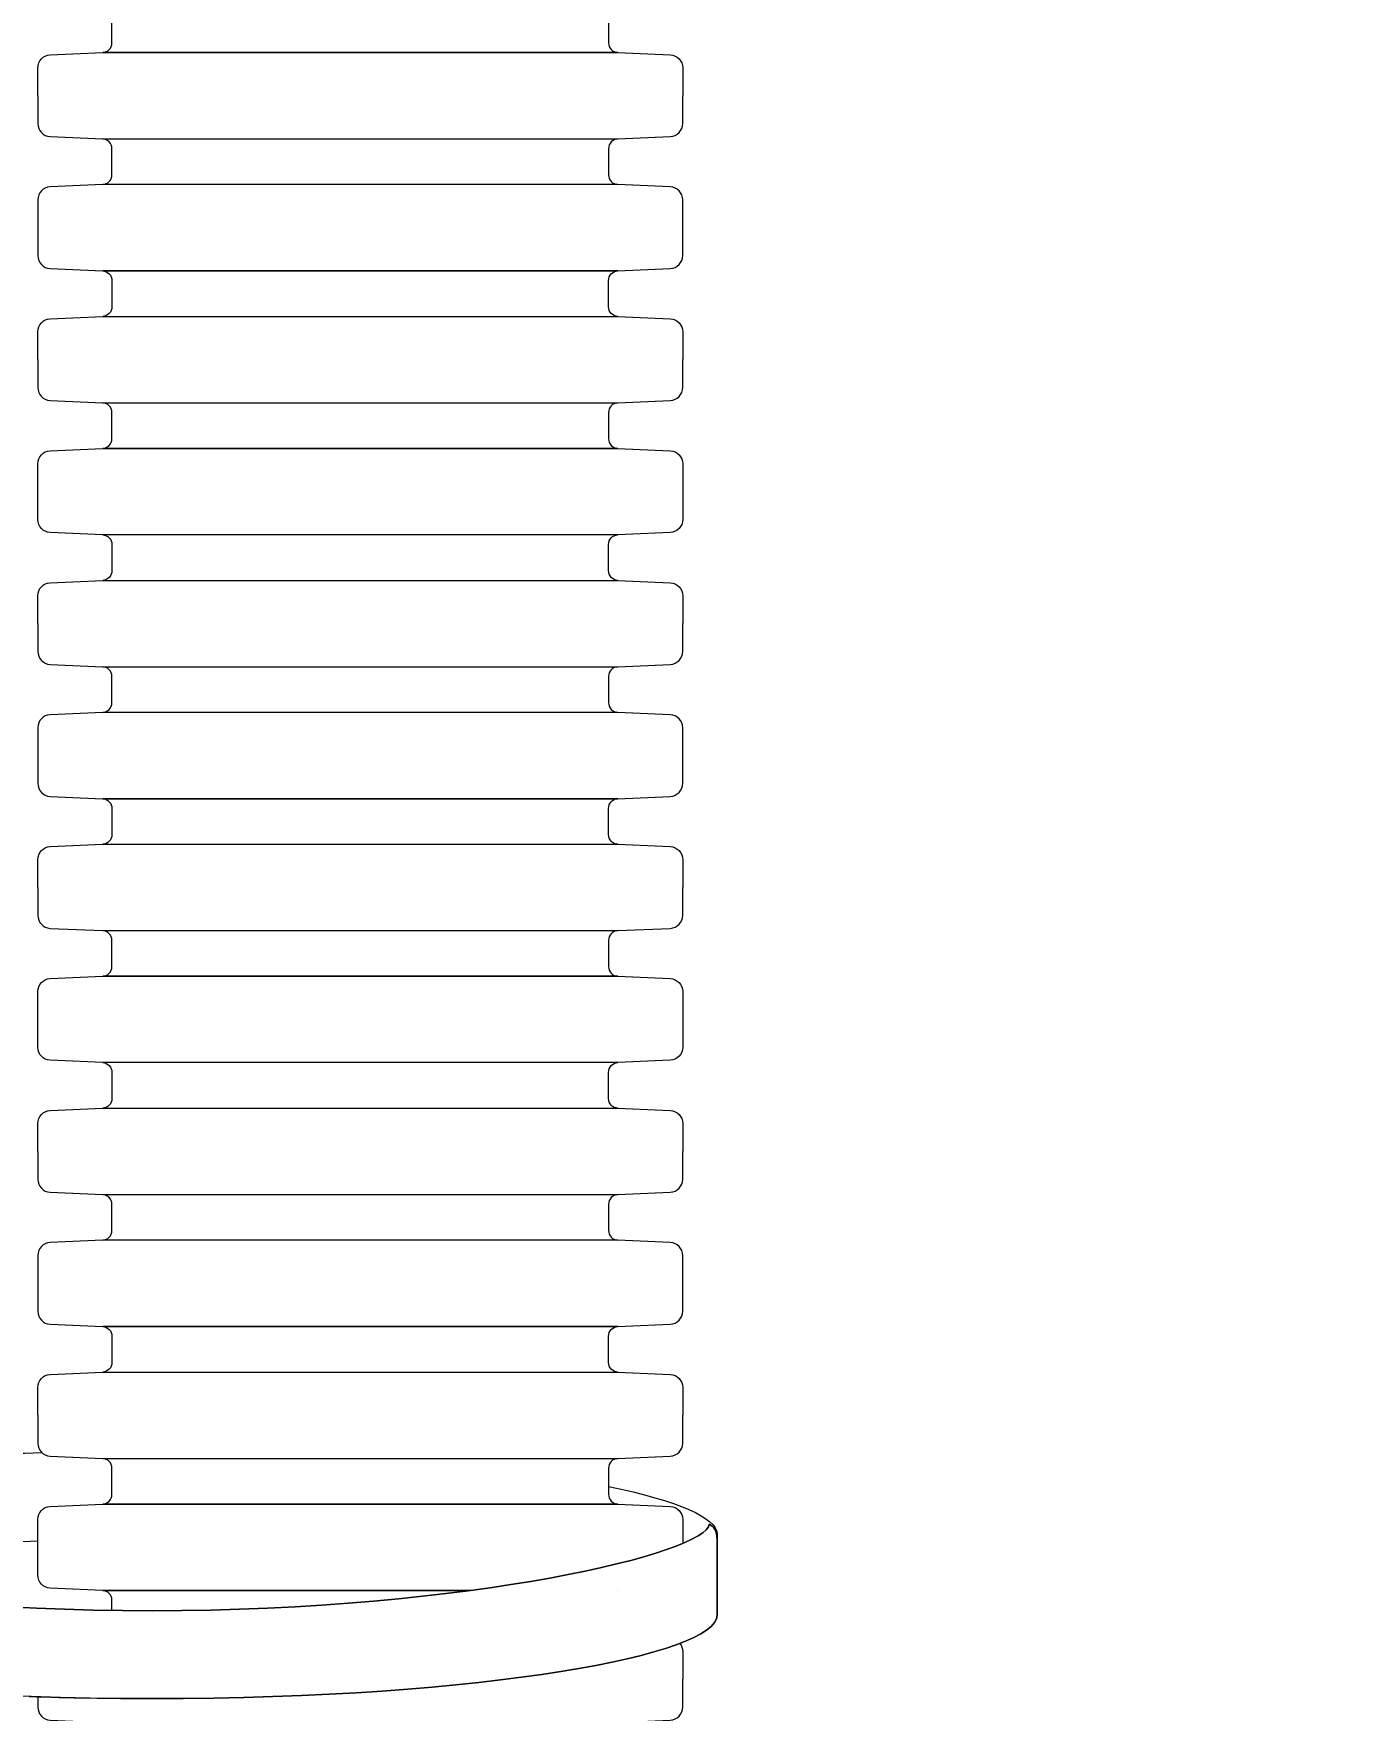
# Model space of a CAD drawing. Header units: millimetres. Extents: x -352922 to 707789, y -273589 to 355472.
# Drawn here: x 520315 to 523601, y -166498 to -162361 of the extents above; entities that cross this region are included whole.
import ezdxf

# ---------------------------------------------------------------- set-up
doc = ezdxf.new("R2010")
doc.units = ezdxf.units.MM
doc.header["$LTSCALE"] = 0.5
doc.layers.get('0').update_dxf_attribs({"lineweight": 18})
doc.layers.get('Defpoints').update_dxf_attribs({"color": 4, "lineweight": 140})
doc.styles.add('BDG_T_R', font='GOST Common.ttf')
doc.styles.add('ISOCPEUR', font='isocpeui.ttf', dxfattribs={"height": 250})
doc.dimstyles.new('BDG_D_1-1', dxfattribs={"dimtxt": 2.5, "dimasz": 2, "dimexe": 1, "dimexo": 0.5, "dimgap": 0.5, "dimtad": 1, "dimdec": 4, "dimdsep": 46, "dimtxsty": 'BDG_T_R', "dimblk": 'ARCHTICK', "dimcen": 0, "dimclrd": 256, "dimclre": 256, "dimclrt": 256, "dimadec": 4, "dimazin": 2, "dimtfac": 1, "dimtdec": 4, "dimtofl": 0, "dimtmove": 1, "dimatfit": 3, "dimfxl": 1, "dimtolj": 1, "dimtzin": 0, "dimlwd": -1, "dimlwe": -1, "dimarcsym": 0})

# ---------------------------------------------------------------- blocks, each defined once
blk = doc.blocks.new('_ArchTick')
at = {"color": 0, "linetype": 'ByBlock', "const_width": 0.15}
blk.add_lwpolyline([(-0.5, -0.5), (0.5, 0.5)], dxfattribs=at)
blk = doc.blocks.new('*D1003')
at = {"transparency": 16777216}
for p, q in [((528780.7, -154647.3), (530707.2, -154647.3)), ((530706.2, -154647.3), (530706.2, -168836.2)), ((519236.7, -168836.2), (530707.2, -168836.2))]:
    blk.add_line(p, q, dxfattribs=at)
at = {"layer": 'Defpoints', "color": 0, "transparency": 16777216}
for p in [(528780.2, -154647.3), (519236.2, -168836.2), (530706.2, -168836.2)]:
    blk.add_point(p, dxfattribs=at)
at = {"transparency": 16777216, "xscale": 200, "yscale": 200, "zscale": 200}
for p, rotation in [((530706.2, -154647.3), 90), ((530706.2, -168836.2), 270)]:
    blk.add_blockref('_ArchTick', p, dxfattribs=dict(at, rotation=rotation))
at = {"transparency": 16777216, "insert": (530531.1, -162041.8), "char_height": 250, "attachment_point": 5, "rotation": 90, "style": 'ISOCPEUR'}
blk.add_mtext('\\A1;Не более 1000 мм', dxfattribs=at)

msp = doc.modelspace()

# ---------------------------------------------------------------- linework, layer by layer
at = {"transparency": 33554687}
for points, knots in [([(521237.75012, -162295.51691), (521512.12883, -162295.51691), (521756.47032, -162295.51691), (521756.47032, -162295.51691), (521743.7084, -162296.08105), (521733.64872, -162306.73501), (521733.64872, -162319.67995), (521733.64872, -162319.67995), (521733.64872, -162383.87069), (521733.64872, -162383.87069), (521733.64872, -162396.81995), (521743.7084, -162407.4739), (521756.47032, -162408.03804), (521756.47032, -162408.03804), (520485.92557, -162408.03804), (520485.92557, -162408.03804), (520498.68749, -162407.4739), (520508.74717, -162396.81995), (520508.74717, -162383.87069), (520508.74717, -162383.87069), (520508.74717, -162319.67995), (520508.74717, -162319.67995), (520508.74717, -162319.12836), (520508.72891, -162318.58093), (520508.69295, -162318.03826)], [0.57018320443, 0.57018320443, 0.57018320443, 0.57018320443, 0.625, 0.625, 0.625, 0.75, 0.75, 0.75, 0.875, 0.875, 0.875, 1, 1, 1, 1.125, 1.125, 1.125, 1.25, 1.25, 1.25, 1.375, 1.375, 1.375, 1.38032631949, 1.38032631949, 1.38032631949, 1.38032631949]), ([(520325.80614, -162514.55608), (520325.80614, -162514.55608), (520325.80614, -162445.99438), (520325.80614, -162445.99438), (520325.80614, -162428.73014), (520339.21833, -162414.52774), (520356.23279, -162413.77843), (520356.23279, -162413.77843), (520485.92557, -162408.03804), (520485.92557, -162408.03804), (521756.47032, -162408.03804), (521756.47032, -162408.03804), (521886.16094, -162413.77843), (521886.16094, -162413.77843), (521903.17756, -162414.52774), (521916.58975, -162428.73014), (521916.58975, -162445.99438), (521916.58975, -162445.99438), (521916.58975, -162514.55608), (521916.58975, -162514.55608)], [0, 0, 0, 0, 0.1428571429, 0.1428571429, 0.1428571429, 0.2857142857, 0.2857142857, 0.2857142857, 0.4285714286, 0.4285714286, 0.5714285714, 0.5714285714, 0.7142857143, 0.7142857143, 0.7142857143, 0.8571428571, 0.8571428571, 0.8571428571, 1, 1, 1, 1]), ([(520325.80614, -162514.55608), (520325.80614, -162514.55608), (520325.80614, -162583.11779), (520325.80614, -162583.11779), (520325.80614, -162600.38203), (520339.21833, -162614.58443), (520356.23279, -162615.33805), (520356.23279, -162615.33805), (520485.92557, -162621.07413), (520485.92557, -162621.07413), (521756.47032, -162621.07413), (521756.47032, -162621.07413), (521886.16094, -162615.33805), (521886.16094, -162615.33805), (521903.17756, -162614.58443), (521916.58975, -162600.38203), (521916.58975, -162583.1221), (521916.58975, -162583.1221), (521916.58975, -162583.11779), (521916.58975, -162583.11779), (521916.58975, -162514.55608), (521916.58975, -162514.55608)], [0, 0, 0, 0, 0.125, 0.125, 0.125, 0.25, 0.25, 0.25, 0.375, 0.375, 0.5, 0.5, 0.625, 0.625, 0.625, 0.75, 0.75, 0.75, 0.875, 0.875, 1, 1, 1, 1]), ([(521756.47032, -162621.07413), (521756.47032, -162621.07413), (520485.92557, -162621.07413), (520485.92557, -162621.07413), (520498.68749, -162621.63826), (520508.74717, -162632.29222), (520508.74717, -162645.24148), (520508.74717, -162645.24148), (520508.74717, -162709.43222), (520508.74717, -162709.43222), (520508.74717, -162722.38147), (520498.68749, -162733.03543), (520485.92557, -162733.59526), (520485.92557, -162733.59526), (521756.47032, -162733.59526), (521756.47032, -162733.59526), (521756.47032, -162733.59956), (521756.47032, -162733.59956), (521743.7084, -162733.03112), (521733.64872, -162722.38147), (521733.64872, -162709.43222), (521733.64872, -162709.43222), (521733.64872, -162645.24148), (521733.64872, -162645.24148), (521733.64872, -162632.29222), (521743.7084, -162621.63826), (521756.47032, -162621.07413)], [0, 0, 0, 0, 0.1111111111, 0.1111111111, 0.1111111111, 0.2222222222, 0.2222222222, 0.2222222222, 0.3333333333, 0.3333333333, 0.3333333333, 0.4444444444, 0.4444444444, 0.4444444444, 0.5555555556, 0.5555555556, 0.6666666667, 0.6666666667, 0.6666666667, 0.7777777778, 0.7777777778, 0.7777777778, 0.8888888889, 0.8888888889, 0.8888888889, 1, 1, 1, 1]), ([(521886.16094, -162940.89096), (521886.16094, -162940.89096), (521756.47032, -162946.63135), (521756.47032, -162946.63135), (520485.92557, -162946.63135), (520485.92557, -162946.63135), (520356.23279, -162940.89096), (520356.23279, -162940.89096), (520339.21833, -162940.13734), (520325.80829, -162925.93494), (520325.80829, -162908.67501), (520325.80829, -162908.67501), (520325.80614, -162908.67501), (520325.80614, -162908.67501), (520325.80614, -162771.5516), (520325.80614, -162771.5516), (520325.80614, -162754.28736), (520339.21833, -162740.08495), (520356.23279, -162739.33134), (520356.23279, -162739.33134), (520485.92557, -162733.59095), (520485.92557, -162733.59095), (521756.47032, -162733.59095), (521756.47032, -162733.59095), (521886.16094, -162739.33134), (521886.16094, -162739.33134), (521903.17756, -162740.08495), (521916.58975, -162754.28736), (521916.58975, -162771.54729), (521916.58975, -162771.54729), (521916.58975, -162771.5516), (521916.58975, -162771.5516), (521916.58975, -162908.67501), (521916.58975, -162908.67501), (521916.58975, -162925.93924), (521903.17756, -162940.13734), (521886.16094, -162940.89096)], [0, 0, 0, 0, 0.0714285714, 0.0714285714, 0.1428571429, 0.1428571429, 0.2142857143, 0.2142857143, 0.2142857143, 0.2857142857, 0.2857142857, 0.2857142857, 0.3571428571, 0.3571428571, 0.4285714286, 0.4285714286, 0.4285714286, 0.5, 0.5, 0.5, 0.5714285714, 0.5714285714, 0.6428571429, 0.6428571429, 0.7142857143, 0.7142857143, 0.7142857143, 0.7857142857, 0.7857142857, 0.7857142857, 0.8571428571, 0.8571428571, 0.9285714286, 0.9285714286, 0.9285714286, 1, 1, 1, 1]), ([(521756.47032, -163059.15247), (521756.47032, -163059.15247), (520485.92557, -163059.15247), (520485.92557, -163059.15247), (520498.68749, -163058.58834), (520508.74717, -163047.93438), (520508.74717, -163034.98943), (520508.74717, -163034.98943), (520508.74717, -162970.79869), (520508.74717, -162970.79869), (520508.74717, -162957.84944), (520498.68749, -162947.19548), (520485.92557, -162946.63565), (520485.92557, -162946.63565), (521756.47032, -162946.63565), (521756.47032, -162946.63565), (521756.47032, -162946.63135), (521756.47032, -162946.63135), (521743.7084, -162947.19979), (521733.64872, -162957.84944), (521733.64872, -162970.79869), (521733.64872, -162970.79869), (521733.64872, -163034.98943), (521733.64872, -163034.98943), (521733.64872, -163034.98513), (521733.64872, -163034.98513), (521733.64872, -163047.93438), (521743.7084, -163058.58834), (521756.47032, -163059.15247)], [0, 0, 0, 0, 0.1, 0.1, 0.1, 0.2, 0.2, 0.2, 0.3, 0.3, 0.3, 0.4, 0.4, 0.4, 0.5, 0.5, 0.6, 0.6, 0.6, 0.7, 0.7, 0.7, 0.8, 0.8, 0.9, 0.9, 0.9, 1, 1, 1, 1]), ([(520325.80614, -163165.67482), (520325.80614, -163165.67482), (520325.80614, -163097.11312), (520325.80614, -163097.11312), (520325.80614, -163079.84458), (520339.21833, -163065.64648), (520356.23279, -163064.89286), (520356.23279, -163064.89286), (520485.92557, -163059.15247), (520485.92557, -163059.15247), (521756.47032, -163059.15247), (521756.47032, -163059.15247), (521886.16094, -163064.89286), (521886.16094, -163064.89286), (521903.17756, -163065.64648), (521916.58975, -163079.84888), (521916.58975, -163097.10881), (521916.58975, -163097.10881), (521916.58975, -163097.11312), (521916.58975, -163097.11312), (521916.58975, -163165.67482), (521916.58975, -163165.67482)], [0, 0, 0, 0, 0.125, 0.125, 0.125, 0.25, 0.25, 0.25, 0.375, 0.375, 0.5, 0.5, 0.625, 0.625, 0.625, 0.75, 0.75, 0.75, 0.875, 0.875, 1, 1, 1, 1]), ([(520325.80614, -163165.67482), (520325.80614, -163165.67482), (520325.80614, -163234.23653), (520325.80614, -163234.23653), (520325.80614, -163251.50077), (520339.21833, -163265.69887), (520356.23279, -163266.45248), (520356.23279, -163266.45248), (520485.92557, -163272.19287), (520485.92557, -163272.19287), (521756.47032, -163272.19287), (521756.47032, -163272.19287), (521886.16094, -163266.45248), (521886.16094, -163266.45248), (521903.17756, -163265.69887), (521916.58975, -163251.49646), (521916.58975, -163234.23653), (521916.58975, -163234.23653), (521916.58975, -163165.67482), (521916.58975, -163165.67482)], [0, 0, 0, 0, 0.1428571429, 0.1428571429, 0.1428571429, 0.2857142857, 0.2857142857, 0.2857142857, 0.4285714286, 0.4285714286, 0.5714285714, 0.5714285714, 0.7142857143, 0.7142857143, 0.7142857143, 0.8571428571, 0.8571428571, 0.8571428571, 1, 1, 1, 1]), ([(521756.47032, -163272.19287), (521756.47032, -163272.19287), (520485.92557, -163272.19287), (520485.92557, -163272.19287), (520498.68749, -163272.75701), (520508.74717, -163283.41096), (520508.74717, -163296.35591), (520508.74717, -163296.35591), (520508.74717, -163360.55096), (520508.74717, -163360.55096), (520508.74717, -163373.4959), (520498.68749, -163384.14986), (520485.92557, -163384.714), (520485.92557, -163384.714), (521756.47032, -163384.714), (521756.47032, -163384.714), (521743.7084, -163384.14986), (521733.64872, -163373.4959), (521733.64872, -163360.55096), (521733.64872, -163360.55096), (521733.64872, -163296.35591), (521733.64872, -163296.35591), (521733.64872, -163296.36022), (521733.64872, -163296.36022), (521733.64872, -163283.41096), (521743.7084, -163272.75701), (521756.47032, -163272.19287)], [0, 0, 0, 0, 0.1111111111, 0.1111111111, 0.1111111111, 0.2222222222, 0.2222222222, 0.2222222222, 0.3333333333, 0.3333333333, 0.3333333333, 0.4444444444, 0.4444444444, 0.4444444444, 0.5555555556, 0.5555555556, 0.5555555556, 0.6666666667, 0.6666666667, 0.6666666667, 0.7777777778, 0.7777777778, 0.8888888889, 0.8888888889, 0.8888888889, 1, 1, 1, 1]), ([(521886.16094, -163592.0097), (521886.16094, -163592.0097), (521756.47032, -163597.75009), (521756.47032, -163597.75009), (520485.92557, -163597.75009), (520485.92557, -163597.75009), (520356.23279, -163592.0097), (520356.23279, -163592.0097), (520339.21833, -163591.25608), (520325.80829, -163577.05368), (520325.80829, -163559.78944), (520325.80829, -163559.78944), (520325.80614, -163559.78944), (520325.80614, -163559.78944), (520325.80614, -163422.66603), (520325.80614, -163422.66603), (520325.80614, -163405.40179), (520339.21833, -163391.20369), (520356.23279, -163390.45008), (520356.23279, -163390.45008), (520485.92557, -163384.70969), (520485.92557, -163384.70969), (521756.47032, -163384.70969), (521756.47032, -163384.70969), (521886.16094, -163390.45008), (521886.16094, -163390.45008), (521903.17756, -163391.20369), (521916.58975, -163405.4061), (521916.58975, -163422.66603), (521916.58975, -163422.66603), (521916.58975, -163559.78944), (521916.58975, -163559.78944), (521916.58975, -163577.05368), (521903.17756, -163591.25608), (521886.16094, -163592.00539)], [0, 0, 0, 0, 0.0769230769, 0.0769230769, 0.1538461538, 0.1538461538, 0.2307692308, 0.2307692308, 0.2307692308, 0.3076923077, 0.3076923077, 0.3076923077, 0.3846153846, 0.3846153846, 0.4615384615, 0.4615384615, 0.4615384615, 0.5384615385, 0.5384615385, 0.5384615385, 0.6153846154, 0.6153846154, 0.6923076923, 0.6923076923, 0.7692307692, 0.7692307692, 0.7692307692, 0.8461538462, 0.8461538462, 0.8461538462, 0.9230769231, 0.9230769231, 0.9230769231, 1, 1, 1, 1]), ([(521756.47032, -163710.27121), (521756.47032, -163710.27121), (520485.92557, -163710.27121), (520485.92557, -163710.27121), (520498.68749, -163709.70708), (520508.74717, -163699.05312), (520508.74717, -163686.10387), (520508.74717, -163686.10387), (520508.74717, -163621.91313), (520508.74717, -163621.91313), (520508.74717, -163608.96818), (520498.68749, -163598.31422), (520485.92557, -163597.75009), (520485.92557, -163597.75009), (521756.47032, -163597.75009), (521756.47032, -163597.75009), (521743.7084, -163598.31422), (521733.64872, -163608.96818), (521733.64872, -163621.91313), (521733.64872, -163621.91313), (521733.64872, -163686.10387), (521733.64872, -163686.10387), (521733.64872, -163699.05312), (521743.7084, -163709.70708), (521756.47032, -163710.27121)], [0, 0, 0, 0, 0.125, 0.125, 0.125, 0.25, 0.25, 0.25, 0.375, 0.375, 0.375, 0.5, 0.5, 0.5, 0.625, 0.625, 0.625, 0.75, 0.75, 0.75, 0.875, 0.875, 0.875, 1, 1, 1, 1]), ([(520325.80614, -163816.78926), (520325.80614, -163816.78926), (520325.80614, -163748.22755), (520325.80614, -163748.22755), (520325.80614, -163730.96332), (520339.21833, -163716.76091), (520356.23279, -163716.0073), (520356.23279, -163716.0073), (520485.92557, -163710.27121), (520485.92557, -163710.27121), (521756.47032, -163710.27121), (521756.47032, -163710.27121), (521886.16094, -163716.0073), (521886.16094, -163716.0073), (521903.17756, -163716.76091), (521916.58975, -163730.96332), (521916.58975, -163748.22755), (521916.58975, -163748.22755), (521916.58975, -163816.78926), (521916.58975, -163816.78926)], [0, 0, 0, 0, 0.1428571429, 0.1428571429, 0.1428571429, 0.2857142857, 0.2857142857, 0.2857142857, 0.4285714286, 0.4285714286, 0.5714285714, 0.5714285714, 0.7142857143, 0.7142857143, 0.7142857143, 0.8571428571, 0.8571428571, 0.8571428571, 1, 1, 1, 1]), ([(520325.80614, -163816.78926), (520325.80614, -163816.78926), (520325.80614, -163885.35097), (520325.80614, -163885.35097), (520325.80614, -163902.6152), (520339.21833, -163916.81761), (520356.23279, -163917.57122), (520356.23279, -163917.57122), (520485.92557, -163923.3073), (520485.92557, -163923.3073), (521756.47032, -163923.3073), (521756.47032, -163923.3073), (521886.16094, -163917.57122), (521886.16094, -163917.57122), (521903.17756, -163916.81761), (521916.58975, -163902.6152), (521916.58975, -163885.35527), (521916.58975, -163885.35527), (521916.58975, -163885.35097), (521916.58975, -163885.35097), (521916.58975, -163816.78926), (521916.58975, -163816.78926)], [0, 0, 0, 0, 0.125, 0.125, 0.125, 0.25, 0.25, 0.25, 0.375, 0.375, 0.5, 0.5, 0.625, 0.625, 0.625, 0.75, 0.75, 0.75, 0.875, 0.875, 1, 1, 1, 1]), ([(521756.47032, -163923.3073), (521756.47032, -163923.3073), (520485.92557, -163923.3073), (520485.92557, -163923.3073), (520498.68749, -163923.87144), (520508.74717, -163934.5254), (520508.74717, -163947.47465), (520508.74717, -163947.47465), (520508.74717, -164011.66539), (520508.74717, -164011.66539), (520508.74717, -164024.61464), (520498.68749, -164035.2643), (520485.92557, -164035.82843), (520485.92557, -164035.82843), (521756.47032, -164035.82843), (521756.47032, -164035.82843), (521743.7084, -164035.2643), (521733.64872, -164024.61464), (521733.64872, -164011.66539), (521733.64872, -164011.66539), (521733.64872, -163947.47465), (521733.64872, -163947.47465), (521733.64872, -163934.5254), (521743.7084, -163923.87144), (521756.47032, -163923.3073)], [0, 0, 0, 0, 0.125, 0.125, 0.125, 0.25, 0.25, 0.25, 0.375, 0.375, 0.375, 0.5, 0.5, 0.5, 0.625, 0.625, 0.625, 0.75, 0.75, 0.75, 0.875, 0.875, 0.875, 1, 1, 1, 1]), ([(521886.16094, -164243.12413), (521886.16094, -164243.12413), (521756.47032, -164248.86452), (521756.47032, -164248.86452), (520485.92557, -164248.86452), (520485.92557, -164248.86452), (520356.23279, -164243.12413), (520356.23279, -164243.12413), (520339.21833, -164242.37052), (520325.80829, -164228.16811), (520325.80829, -164210.90818), (520325.80829, -164210.90818), (520325.80614, -164210.90818), (520325.80614, -164210.90818), (520325.80614, -164073.78477), (520325.80614, -164073.78477), (520325.80614, -164056.52053), (520339.21833, -164042.31813), (520356.23279, -164041.56451), (520356.23279, -164041.56451), (520485.92557, -164035.82412), (520485.92557, -164035.82412), (521756.47032, -164035.82412), (521756.47032, -164035.82412), (521886.16094, -164041.56451), (521886.16094, -164041.56451), (521903.17756, -164042.31813), (521916.58975, -164056.52053), (521916.58975, -164073.78046), (521916.58975, -164073.78046), (521916.58975, -164073.78477), (521916.58975, -164073.78477), (521916.58975, -164210.90818), (521916.58975, -164210.90818), (521916.58975, -164228.16811), (521903.17756, -164242.37052), (521886.16094, -164243.12413)], [0, 0, 0, 0, 0.0714285714, 0.0714285714, 0.1428571429, 0.1428571429, 0.2142857143, 0.2142857143, 0.2142857143, 0.2857142857, 0.2857142857, 0.2857142857, 0.3571428571, 0.3571428571, 0.4285714286, 0.4285714286, 0.4285714286, 0.5, 0.5, 0.5, 0.5714285714, 0.5714285714, 0.6428571429, 0.6428571429, 0.7142857143, 0.7142857143, 0.7142857143, 0.7857142857, 0.7857142857, 0.7857142857, 0.8571428571, 0.8571428571, 0.9285714286, 0.9285714286, 0.9285714286, 1, 1, 1, 1]), ([(521756.47032, -164361.38565), (521756.47032, -164361.38565), (520485.92557, -164361.38565), (520485.92557, -164361.38565), (520498.68749, -164360.82151), (520508.74717, -164350.16755), (520508.74717, -164337.22261), (520508.74717, -164337.22261), (520508.74717, -164273.03187), (520508.74717, -164273.03187), (520508.74717, -164260.08261), (520498.68749, -164249.42866), (520485.92557, -164248.86452), (520485.92557, -164248.86452), (521756.47032, -164248.86452), (521756.47032, -164248.86452), (521743.7084, -164249.42866), (521733.64872, -164260.08261), (521733.64872, -164273.03187), (521733.64872, -164273.03187), (521733.64872, -164337.22261), (521733.64872, -164337.22261), (521733.64872, -164337.2183), (521733.64872, -164337.2183), (521733.64872, -164350.16755), (521743.7084, -164360.82151), (521756.47032, -164361.38565)], [0, 0, 0, 0, 0.1111111111, 0.1111111111, 0.1111111111, 0.2222222222, 0.2222222222, 0.2222222222, 0.3333333333, 0.3333333333, 0.3333333333, 0.4444444444, 0.4444444444, 0.4444444444, 0.5555555556, 0.5555555556, 0.5555555556, 0.6666666667, 0.6666666667, 0.6666666667, 0.7777777778, 0.7777777778, 0.8888888889, 0.8888888889, 0.8888888889, 1, 1, 1, 1]), ([(520325.80614, -164467.908), (520325.80614, -164467.908), (520325.80614, -164399.34199), (520325.80614, -164399.34199), (520325.80614, -164382.07775), (520339.21833, -164367.87965), (520356.23279, -164367.12604), (520356.23279, -164367.12604), (520485.92557, -164361.38565), (520485.92557, -164361.38565), (521756.47032, -164361.38565), (521756.47032, -164361.38565), (521886.16094, -164367.12604), (521886.16094, -164367.12604), (521903.17756, -164367.87965), (521916.58975, -164382.08206), (521916.58975, -164399.34199), (521916.58975, -164399.34199), (521916.58975, -164467.908), (521916.58975, -164467.908)], [0, 0, 0, 0, 0.1428571429, 0.1428571429, 0.1428571429, 0.2857142857, 0.2857142857, 0.2857142857, 0.4285714286, 0.4285714286, 0.5714285714, 0.5714285714, 0.7142857143, 0.7142857143, 0.7142857143, 0.8571428571, 0.8571428571, 0.8571428571, 1, 1, 1, 1]), ([(520325.80614, -164467.908), (520325.80614, -164467.908), (520325.80614, -164536.46971), (520325.80614, -164536.46971), (520325.80614, -164553.73394), (520339.21833, -164567.93204), (520356.23279, -164568.68565), (520356.23279, -164568.68565), (520485.92557, -164574.42605), (520485.92557, -164574.42605), (521756.47032, -164574.42605), (521756.47032, -164574.42605), (521886.16094, -164568.68565), (521886.16094, -164568.68565), (521903.17756, -164567.93204), (521916.58975, -164553.72963), (521916.58975, -164536.46971), (521916.58975, -164536.46971), (521916.58975, -164467.908), (521916.58975, -164467.908)], [0, 0, 0, 0, 0.1428571429, 0.1428571429, 0.1428571429, 0.2857142857, 0.2857142857, 0.2857142857, 0.4285714286, 0.4285714286, 0.5714285714, 0.5714285714, 0.7142857143, 0.7142857143, 0.7142857143, 0.8571428571, 0.8571428571, 0.8571428571, 1, 1, 1, 1]), ([(521756.47032, -164574.42605), (521756.47032, -164574.42605), (520485.92557, -164574.42605), (520485.92557, -164574.42605), (520498.68749, -164574.99018), (520508.74717, -164585.64414), (520508.74717, -164598.58908), (520508.74717, -164598.58908), (520508.74717, -164662.77983), (520508.74717, -164662.77983), (520508.74717, -164675.72908), (520498.68749, -164686.38304), (520485.92557, -164686.94717), (520485.92557, -164686.94717), (521756.47032, -164686.94717), (521756.47032, -164686.94717), (521743.7084, -164686.38304), (521733.64872, -164675.72908), (521733.64872, -164662.77983), (521733.64872, -164662.77983), (521733.64872, -164598.58908), (521733.64872, -164598.58908), (521733.64872, -164598.59339), (521733.64872, -164598.59339), (521733.64872, -164585.64414), (521743.7084, -164574.99018), (521756.47032, -164574.42605)], [0, 0, 0, 0, 0.1111111111, 0.1111111111, 0.1111111111, 0.2222222222, 0.2222222222, 0.2222222222, 0.3333333333, 0.3333333333, 0.3333333333, 0.4444444444, 0.4444444444, 0.4444444444, 0.5555555556, 0.5555555556, 0.5555555556, 0.6666666667, 0.6666666667, 0.6666666667, 0.7777777778, 0.7777777778, 0.8888888889, 0.8888888889, 0.8888888889, 1, 1, 1, 1]), ([(521886.16094, -164894.24287), (521886.16094, -164894.24287), (521756.47032, -164899.98326), (521756.47032, -164899.98326), (520485.92557, -164899.98326), (520485.92557, -164899.98326), (520356.23279, -164894.24287), (520356.23279, -164894.24287), (520339.21833, -164893.48495), (520325.80829, -164879.28254), (520325.80829, -164862.02262), (520325.80829, -164862.02262), (520325.80614, -164862.02262), (520325.80614, -164862.02262), (520325.80614, -164724.8992), (520325.80614, -164724.8992), (520325.80614, -164707.63497), (520339.21833, -164693.43687), (520356.23279, -164692.68325), (520356.23279, -164692.68325), (520485.92557, -164686.94286), (520485.92557, -164686.94286), (521756.47032, -164686.94286), (521756.47032, -164686.94286), (521886.16094, -164692.68325), (521886.16094, -164692.68325), (521903.17756, -164693.43687), (521916.58975, -164707.63497), (521916.58975, -164724.8992), (521916.58975, -164724.8992), (521916.58975, -164862.02262), (521916.58975, -164862.02262), (521916.58975, -164879.28685), (521903.17756, -164893.48495), (521886.16094, -164894.23857)], [0, 0, 0, 0, 0.0769230769, 0.0769230769, 0.1538461538, 0.1538461538, 0.2307692308, 0.2307692308, 0.2307692308, 0.3076923077, 0.3076923077, 0.3076923077, 0.3846153846, 0.3846153846, 0.4615384615, 0.4615384615, 0.4615384615, 0.5384615385, 0.5384615385, 0.5384615385, 0.6153846154, 0.6153846154, 0.6923076923, 0.6923076923, 0.7692307692, 0.7692307692, 0.7692307692, 0.8461538462, 0.8461538462, 0.8461538462, 0.9230769231, 0.9230769231, 0.9230769231, 1, 1, 1, 1]), ([(521756.47032, -165012.50439), (521756.47032, -165012.50439), (520485.92557, -165012.50439), (520485.92557, -165012.50439), (520498.68749, -165011.94025), (520508.74717, -165001.28629), (520508.74717, -164988.33704), (520508.74717, -164988.33704), (520508.74717, -164924.1463), (520508.74717, -164924.1463), (520508.74717, -164911.19705), (520498.68749, -164900.5474), (520485.92557, -164899.98326), (520485.92557, -164899.98326), (521756.47032, -164899.98326), (521756.47032, -164899.98326), (521743.7084, -164900.5474), (521733.64872, -164911.19705), (521733.64872, -164924.1463), (521733.64872, -164924.1463), (521733.64872, -164988.33704), (521733.64872, -164988.33704), (521733.64872, -165001.28629), (521743.7084, -165011.94025), (521756.47032, -165012.50439)], [0, 0, 0, 0, 0.125, 0.125, 0.125, 0.25, 0.25, 0.25, 0.375, 0.375, 0.375, 0.5, 0.5, 0.5, 0.625, 0.625, 0.625, 0.75, 0.75, 0.75, 0.875, 0.875, 0.875, 1, 1, 1, 1]), ([(520325.80614, -165119.02243), (520325.80614, -165119.02243), (520325.80614, -165050.46073), (520325.80614, -165050.46073), (520325.80614, -165033.19649), (520339.21833, -165018.99409), (520356.23279, -165018.24047), (520356.23279, -165018.24047), (520485.92557, -165012.50439), (520485.92557, -165012.50439), (521756.47032, -165012.50439), (521756.47032, -165012.50439), (521886.16094, -165018.24047), (521886.16094, -165018.24047), (521903.17756, -165018.99409), (521916.58975, -165033.19649), (521916.58975, -165050.45642), (521916.58975, -165050.45642), (521916.58975, -165050.46073), (521916.58975, -165050.46073), (521916.58975, -165119.02243), (521916.58975, -165119.02243)], [0, 0, 0, 0, 0.125, 0.125, 0.125, 0.25, 0.25, 0.25, 0.375, 0.375, 0.5, 0.5, 0.625, 0.625, 0.625, 0.75, 0.75, 0.75, 0.875, 0.875, 1, 1, 1, 1]), ([(520325.80614, -165119.02243), (520325.80614, -165119.02243), (520325.80614, -165187.58414), (520325.80614, -165187.58414), (520325.80614, -165204.84837), (520339.21833, -165219.05078), (520356.23279, -165219.8044), (520356.23279, -165219.8044), (520485.92557, -165225.54048), (520485.92557, -165225.54048), (521756.47032, -165225.54048), (521756.47032, -165225.54048), (521886.16094, -165219.8044), (521886.16094, -165219.8044), (521903.17756, -165219.05078), (521916.58975, -165204.84837), (521916.58975, -165187.58414), (521916.58975, -165187.58414), (521916.58975, -165119.02243), (521916.58975, -165119.02243)], [0, 0, 0, 0, 0.1428571429, 0.1428571429, 0.1428571429, 0.2857142857, 0.2857142857, 0.2857142857, 0.4285714286, 0.4285714286, 0.5714285714, 0.5714285714, 0.7142857143, 0.7142857143, 0.7142857143, 0.8571428571, 0.8571428571, 0.8571428571, 1, 1, 1, 1]), ([(521756.47032, -165225.54048), (521756.47032, -165225.54048), (520485.92557, -165225.54048), (520485.92557, -165225.54048), (520498.68749, -165226.10461), (520508.74717, -165236.75857), (520508.74717, -165249.70782), (520508.74717, -165249.70782), (520508.74717, -165313.89857), (520508.74717, -165313.89857), (520508.74717, -165326.84351), (520498.68749, -165337.49747), (520485.92557, -165338.0616), (520485.92557, -165338.0616), (521756.47032, -165338.0616), (521756.47032, -165338.0616), (521743.7084, -165337.49747), (521733.64872, -165326.84351), (521733.64872, -165313.89857), (521733.64872, -165313.89857), (521733.64872, -165249.70782), (521733.64872, -165249.70782), (521733.64872, -165236.75857), (521743.7084, -165226.10461), (521756.47032, -165225.54048)], [0, 0, 0, 0, 0.125, 0.125, 0.125, 0.25, 0.25, 0.25, 0.375, 0.375, 0.375, 0.5, 0.5, 0.5, 0.625, 0.625, 0.625, 0.75, 0.75, 0.75, 0.875, 0.875, 0.875, 1, 1, 1, 1]), ([(521886.16094, -165545.35731), (521886.16094, -165545.35731), (521756.47032, -165551.0977), (521756.47032, -165551.0977), (520485.92557, -165551.0977), (520485.92557, -165551.0977), (520356.23279, -165545.35731), (520356.23279, -165545.35731), (520339.21833, -165544.60369), (520325.80829, -165530.40129), (520325.80829, -165513.14136), (520325.80829, -165513.14136), (520325.80614, -165513.14136), (520325.80614, -165513.14136), (520325.80614, -165376.01794), (520325.80614, -165376.01794), (520325.80614, -165358.75371), (520339.21833, -165344.5513), (520356.23279, -165343.79769), (520356.23279, -165343.79769), (520485.92557, -165338.0573), (520485.92557, -165338.0573), (521756.47032, -165338.0573), (521756.47032, -165338.0573), (521886.16094, -165343.79769), (521886.16094, -165343.79769), (521903.17756, -165344.5513), (521916.58975, -165358.75371), (521916.58975, -165376.01364), (521916.58975, -165376.01364), (521916.58975, -165376.01794), (521916.58975, -165376.01794), (521916.58975, -165513.14136), (521916.58975, -165513.14136), (521916.58975, -165530.40129), (521903.17756, -165544.60369), (521886.16094, -165545.35731)], [0, 0, 0, 0, 0.0714285714, 0.0714285714, 0.1428571429, 0.1428571429, 0.2142857143, 0.2142857143, 0.2142857143, 0.2857142857, 0.2857142857, 0.2857142857, 0.3571428571, 0.3571428571, 0.4285714286, 0.4285714286, 0.4285714286, 0.5, 0.5, 0.5, 0.5714285714, 0.5714285714, 0.6428571429, 0.6428571429, 0.7142857143, 0.7142857143, 0.7142857143, 0.7857142857, 0.7857142857, 0.7857142857, 0.8571428571, 0.8571428571, 0.9285714286, 0.9285714286, 0.9285714286, 1, 1, 1, 1]), ([(521756.47032, -165663.61882), (521756.47032, -165663.61882), (520485.92557, -165663.61882), (520485.92557, -165663.61882), (520498.68749, -165663.05469), (520508.74717, -165652.40073), (520508.74717, -165639.45578), (520508.74717, -165639.45578), (520508.74717, -165575.26073), (520508.74717, -165575.26073), (520508.74717, -165562.31579), (520498.68749, -165551.66183), (520485.92557, -165551.0977), (520485.92557, -165551.0977), (521756.47032, -165551.0977), (521756.47032, -165551.0977), (521743.7084, -165551.66183), (521733.64872, -165562.31579), (521733.64872, -165575.26073), (521733.64872, -165575.26073), (521733.64872, -165639.45578), (521733.64872, -165639.45578), (521733.64872, -165639.45148), (521733.64872, -165639.45148), (521733.64872, -165652.40073), (521743.7084, -165663.05469), (521756.47032, -165663.61882)], [0, 0, 0, 0, 0.1111111111, 0.1111111111, 0.1111111111, 0.2222222222, 0.2222222222, 0.2222222222, 0.3333333333, 0.3333333333, 0.3333333333, 0.4444444444, 0.4444444444, 0.4444444444, 0.5555555556, 0.5555555556, 0.5555555556, 0.6666666667, 0.6666666667, 0.6666666667, 0.7777777778, 0.7777777778, 0.8888888889, 0.8888888889, 0.8888888889, 1, 1, 1, 1]), ([(520325.80614, -165770.13687), (520325.80614, -165770.13687), (520325.80614, -165701.57516), (520325.80614, -165701.57516), (520325.80614, -165684.31093), (520339.21833, -165670.11283), (520356.23279, -165669.35921), (520356.23279, -165669.35921), (520485.92557, -165663.61882), (520485.92557, -165663.61882), (521756.47032, -165663.61882), (521756.47032, -165663.61882), (521886.16094, -165669.35921), (521886.16094, -165669.35921), (521903.17756, -165670.11283), (521916.58975, -165684.31523), (521916.58975, -165701.57516), (521916.58975, -165701.57516), (521916.58975, -165770.13687), (521916.58975, -165770.13687)], [0, 0, 0, 0, 0.1428571429, 0.1428571429, 0.1428571429, 0.2857142857, 0.2857142857, 0.2857142857, 0.4285714286, 0.4285714286, 0.5714285714, 0.5714285714, 0.7142857143, 0.7142857143, 0.7142857143, 0.8571428571, 0.8571428571, 0.8571428571, 1, 1, 1, 1]), ([(520325.80614, -165770.13687), (520325.80614, -165770.13687), (520325.80614, -165838.69857), (520325.80614, -165838.69857), (520325.80614, -165855.96711), (520339.21833, -165870.16521), (520356.23279, -165870.91883), (520356.23279, -165870.91883), (520485.92557, -165876.65922), (520485.92557, -165876.65922), (521756.47032, -165876.65922), (521756.47032, -165876.65922), (521886.16094, -165870.91883), (521886.16094, -165870.91883), (521903.17756, -165870.16521), (521916.58975, -165855.96281), (521916.58975, -165838.70288), (521916.58975, -165838.70288), (521916.58975, -165838.69857), (521916.58975, -165838.69857), (521916.58975, -165770.13687), (521916.58975, -165770.13687)], [0, 0, 0, 0, 0.125, 0.125, 0.125, 0.25, 0.25, 0.25, 0.375, 0.375, 0.5, 0.5, 0.625, 0.625, 0.625, 0.75, 0.75, 0.75, 0.875, 0.875, 1, 1, 1, 1]), ([(521756.47032, -165876.65922), (521756.47032, -165876.65922), (520485.92557, -165876.65922), (520485.92557, -165876.65922), (520498.68749, -165877.22335), (520508.74717, -165887.87731), (520508.74717, -165900.82226), (520508.74717, -165900.82226), (520508.74717, -165965.013), (520508.74717, -165965.013), (520508.74717, -165977.96225), (520498.68749, -165988.61621), (520485.92557, -165989.17604), (520485.92557, -165989.17604), (521756.47032, -165989.17604), (521756.47032, -165989.17604), (521756.47032, -165989.18034), (521756.47032, -165989.18034), (521743.7084, -165988.6119), (521733.64872, -165977.96225), (521733.64872, -165965.013), (521733.64872, -165965.013), (521733.64872, -165900.82226), (521733.64872, -165900.82226), (521733.64872, -165900.82656), (521733.64872, -165900.82656), (521733.64872, -165887.87731), (521743.7084, -165877.22335), (521756.47032, -165876.65922)], [0, 0, 0, 0, 0.1, 0.1, 0.1, 0.2, 0.2, 0.2, 0.3, 0.3, 0.3, 0.4, 0.4, 0.4, 0.5, 0.5, 0.6, 0.6, 0.6, 0.7, 0.7, 0.7, 0.8, 0.8, 0.9, 0.9, 0.9, 1, 1, 1, 1]), ([(521733.64872, -165945.56163), (521905.28687, -165981.10747), (522001.61514, -166023.15161), (522001.61514, -166063.20633), (522001.61514, -166112.03413), (522001.61514, -166193.43943), (522001.61514, -166249.3706), (522001.61514, -166249.37061), (522001.61514, -166249.37062), (522001.61514, -166249.37063)], [0.69833328553, 0.69833328553, 0.69833328553, 0.69833328553, 0.75, 0.75, 0.75, 0.875, 0.875, 0.875, 0.87500003918, 0.87500003918, 0.87500003918, 0.87500003918]), ([(521393.27666, -166202.21213), (521017.78272, -166202.21213), (520485.92557, -166202.21213), (520485.92557, -166202.21213), (520356.23279, -166196.47605), (520356.23279, -166196.47605), (520339.21833, -166195.71813), (520325.80829, -166181.51572), (520325.80829, -166164.25579), (520325.80829, -166164.25579), (520325.80614, -166164.25579), (520325.80614, -166164.25579), (520325.80614, -166027.13238), (520325.80614, -166027.13238), (520325.80614, -166009.86814), (520339.21833, -165995.66574), (520356.23279, -165994.91212), (520356.23279, -165994.91212), (520485.92557, -165989.17604), (520485.92557, -165989.17604), (521756.47032, -165989.17604), (521756.47032, -165989.17604), (521886.16094, -165994.91212), (521886.16094, -165994.91212), (521903.17756, -165995.66574), (521916.58975, -166009.86814), (521916.58975, -166027.13238), (521916.58975, -166027.13238), (521916.58975, -166055.45214), (521916.58975, -166086.35166)], [0.10407712514, 0.10407712514, 0.10407712514, 0.10407712514, 0.15384615385, 0.15384615385, 0.23076923077, 0.23076923077, 0.23076923077, 0.30769230769, 0.30769230769, 0.30769230769, 0.38461538462, 0.38461538462, 0.46153846154, 0.46153846154, 0.46153846154, 0.53846153846, 0.53846153846, 0.53846153846, 0.61538461538, 0.61538461538, 0.69230769231, 0.69230769231, 0.76923076923, 0.76923076923, 0.76923076923, 0.84615384615, 0.84615384615, 0.84615384615, 0.88111177216, 0.88111177216, 0.88111177216, 0.88111177216]), ([(521981.85159, -166038.60815), (521979.53446, -166108.3241), (521394.96497, -166252.10319), (519820.54268, -166252.10319), (519235.9714, -166108.3241), (519233.65427, -166038.60815), (519222.0561, -166045.42187), (519213.89071, -166053.50859), (519213.89071, -166077.16263), (519213.89071, -166133.0938), (519213.89071, -166214.4991), (519213.89071, -166263.32691), (519213.89071, -166360.23339), (519777.72582, -166468.78452), (520607.75382, -166468.78452), (521437.78003, -166468.78452), (522001.61514, -166360.23339), (522001.61514, -166263.32691), (522001.61514, -166214.4991), (522001.61514, -166133.0938), (522001.61514, -166077.16263), (522001.61514, -166053.50859), (521993.44976, -166045.42187), (521981.85159, -166038.60815)], [0, 0, 0, 0, 0.125, 0.125, 0.25, 0.25, 0.25, 0.375, 0.375, 0.375, 0.5, 0.5, 0.5, 0.625, 0.625, 0.625, 0.75, 0.75, 0.75, 0.875, 0.875, 0.875, 1, 1, 1, 1]), ([(520305.0076, -166463.77841), (520401.22328, -166467.03375), (520502.34191, -166468.78452), (520607.75382, -166468.78452), (521437.78003, -166468.78452), (522001.61514, -166360.23339), (522001.61514, -166263.32691), (522001.61514, -166214.4991), (522001.61514, -166133.0938), (522001.61514, -166077.16263), (522001.61514, -166053.50859), (521993.44976, -166045.42187), (521981.85159, -166038.60815), (521979.53446, -166108.3241), (521394.96497, -166252.10319), (519820.54268, -166252.10319), (519235.9714, -166108.3241), (519233.65427, -166038.60815), (519222.0561, -166045.42187), (519213.89071, -166053.50859), (519213.89071, -166077.16263), (519213.89071, -166133.0938), (519213.89071, -166214.4991), (519213.89071, -166263.32691), (519213.89071, -166342.49092), (519590.16286, -166429.42592), (520180.44416, -166458.60584)], [0.60912524687, 0.60912524687, 0.60912524687, 0.60912524687, 0.625, 0.625, 0.625, 0.75, 0.75, 0.75, 0.875, 0.875, 0.875, 1, 1, 1, 1.125, 1.125, 1.25, 1.25, 1.25, 1.375, 1.375, 1.375, 1.5, 1.5, 1.5, 1.60211392962, 1.60211392962, 1.60211392962, 1.60211392962]), ([(520508.74717, -166251.34442), (520508.74717, -166237.99531), (520508.74717, -166226.37948), (520508.74717, -166226.37948), (520508.74717, -166213.43022), (520498.68749, -166202.77626), (520485.92557, -166202.21644), (520485.92557, -166202.21644), (521017.75234, -166202.21644), (521393.24448, -166202.21644)], [0.28606758248, 0.28606758248, 0.28606758248, 0.28606758248, 0.33333333333, 0.33333333333, 0.33333333333, 0.44444444444, 0.44444444444, 0.44444444444, 0.51633098809, 0.51633098809, 0.51633098809, 0.51633098809]), ([(521756.37767, -166202.21644), (521756.43934, -166202.21644), (521756.47032, -166202.21644), (521756.47032, -166202.21644), (521756.47032, -166202.21213), (521756.47032, -166202.21213), (521756.43942, -166202.21351), (521756.40854, -166202.21494), (521756.37767, -166202.21644)], [0.55500683278, 0.55500683278, 0.55500683278, 0.55500683278, 0.55555555556, 0.55555555556, 0.66666666667, 0.66666666667, 0.66666666667, 0.66693570443, 0.66693570443, 0.66693570443, 0.66693570443]), ([(521909.86211, -166332.8583), (521914.08305, -166338.33755), (521916.58975, -166345.22785), (521916.58975, -166352.68959), (521916.58975, -166352.68959), (521916.58975, -166352.6939), (521916.58975, -166352.6939), (521916.58975, -166421.25561), (521916.58975, -166421.25561)], [0.6959605154, 0.6959605154, 0.6959605154, 0.6959605154, 0.75, 0.75, 0.75, 0.875, 0.875, 1, 1, 1, 1]), ([(520325.80614, -166464.45619), (520325.80614, -166478.15841), (520325.80614, -166489.81731), (520325.80614, -166489.81731), (520325.80614, -166507.08155), (520339.21833, -166521.28395), (520356.23279, -166522.03326), (520356.23279, -166522.03326), (520485.92557, -166527.77365), (520485.92557, -166527.77365), (521756.47032, -166527.77365), (521756.47032, -166527.77365), (521886.16094, -166522.03326), (521886.16094, -166522.03326), (521903.17756, -166521.28395), (521916.58975, -166507.08155), (521916.58975, -166489.81731), (521916.58975, -166489.81731), (521916.58975, -166421.25561), (521916.58975, -166421.25561)], [0.08394701245, 0.08394701245, 0.08394701245, 0.08394701245, 0.14285714286, 0.14285714286, 0.14285714286, 0.28571428571, 0.28571428571, 0.28571428571, 0.42857142857, 0.42857142857, 0.57142857143, 0.57142857143, 0.71428571429, 0.71428571429, 0.71428571429, 0.85714285714, 0.85714285714, 0.85714285714, 1, 1, 1, 1])]:
    msp.add_open_spline(points, degree=3, knots=knots, dxfattribs=at)
for points in [[(520020.70909, -165877.56682), (520118.62068, -165870.53808), (520223.82503, -165865.1524), (520335.40101, -165861.78173)], [(520325.80614, -166080.6106), (520223.89401, -166085.10065), (520126.82856, -166091.85991), (520035.63713, -166100.29883)]]:
    msp.add_open_spline(points, degree=3, dxfattribs=at)

# ---------------------------------------------------------------- dimensions: what is measured, and where the dimension line sits
dim = msp.add_linear_dim(base=(530706.15499, -168836.23138), p1=(528780.15444, -154647.31772), p2=(519236.16323, -168836.23138), angle=90, text='Не более 1000 мм', dimstyle='BDG_D_1-1', override={"dimtxt": 250, "dimasz": 200, "dimgap": 50, "dimtxsty": 'ISOCPEUR'}, dxfattribs=at)
dim.commit()
dim.dimension.update_dxf_attribs({"geometry": '*D1003', "text_midpoint": (530706.15499, -162041.77455), "dimtype": 160})

doc.saveas('drawing.dxf')
